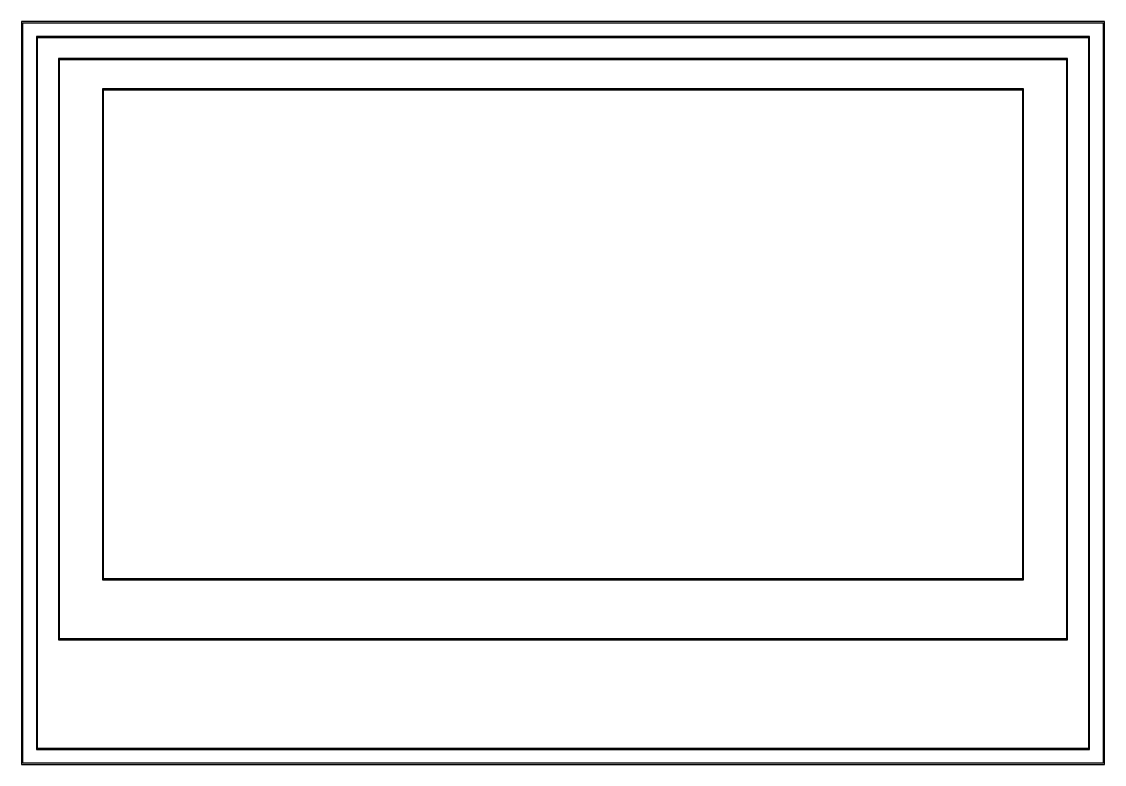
# Model space of a CAD drawing. Header units: metres. Extents: x -49.4 to 49.4, y -33.9 to 33.9.
import ezdxf

# ---------------------------------------------------------------- set-up
doc = ezdxf.new("R2010")
doc.units = ezdxf.units.M

msp = doc.modelspace()

# ---------------------------------------------------------------- linework, layer by layer
for p, q in [((49.35, 33.85), (-49.35, 33.85)), ((-49.35, 33.85), (-49.35, -33.85)), ((-49.25, -33.75), (-49.25, 33.75)), ((-49.25, 33.75), (49.25, 33.75)), ((49.25, 33.75), (49.25, -33.75)), ((49.35, -33.85), (49.35, 33.85)), ((48, 32.5), (-48, 32.5)), ((-48, 32.5), (-48, -32.5)), ((-47.9, -32.4), (-47.9, 32.4)), ((-47.9, 32.4), (47.9, 32.4)), ((47.9, 32.4), (47.9, -32.4)), ((48, -32.5), (48, 32.5)), ((46, 30.5), (-46, 30.5)), ((-46, 30.5), (-46, -22.5)), ((-45.9, -22.4), (-45.9, 30.4)), ((-45.9, 30.4), (45.9, 30.4)), ((45.9, 30.4), (45.9, -22.4)), ((46, -22.5), (46, 30.5)), ((41.9875, 27.7375), (-41.9875, 27.7375)), ((-41.9875, 27.7375), (-41.9875, -17.0375)), ((-41.8875, -16.9375), (-41.8875, 27.6375)), ((-41.8875, 27.6375), (41.8875, 27.6375)), ((41.8875, 27.6375), (41.8875, -16.9375)), ((41.9875, -17.0375), (41.9875, 27.7375)), ((-41.9875, -17.0375), (41.9875, -17.0375)), ((41.8875, -16.9375), (-41.8875, -16.9375)), ((-46, -22.5), (46, -22.5)), ((45.9, -22.4), (-45.9, -22.4)), ((-48, -32.5), (48, -32.5)), ((47.9, -32.4), (-47.9, -32.4)), ((-49.35, -33.85), (49.35, -33.85)), ((49.25, -33.75), (-49.25, -33.75))]:
    msp.add_line(p, q)

doc.saveas('drawing.dxf')
